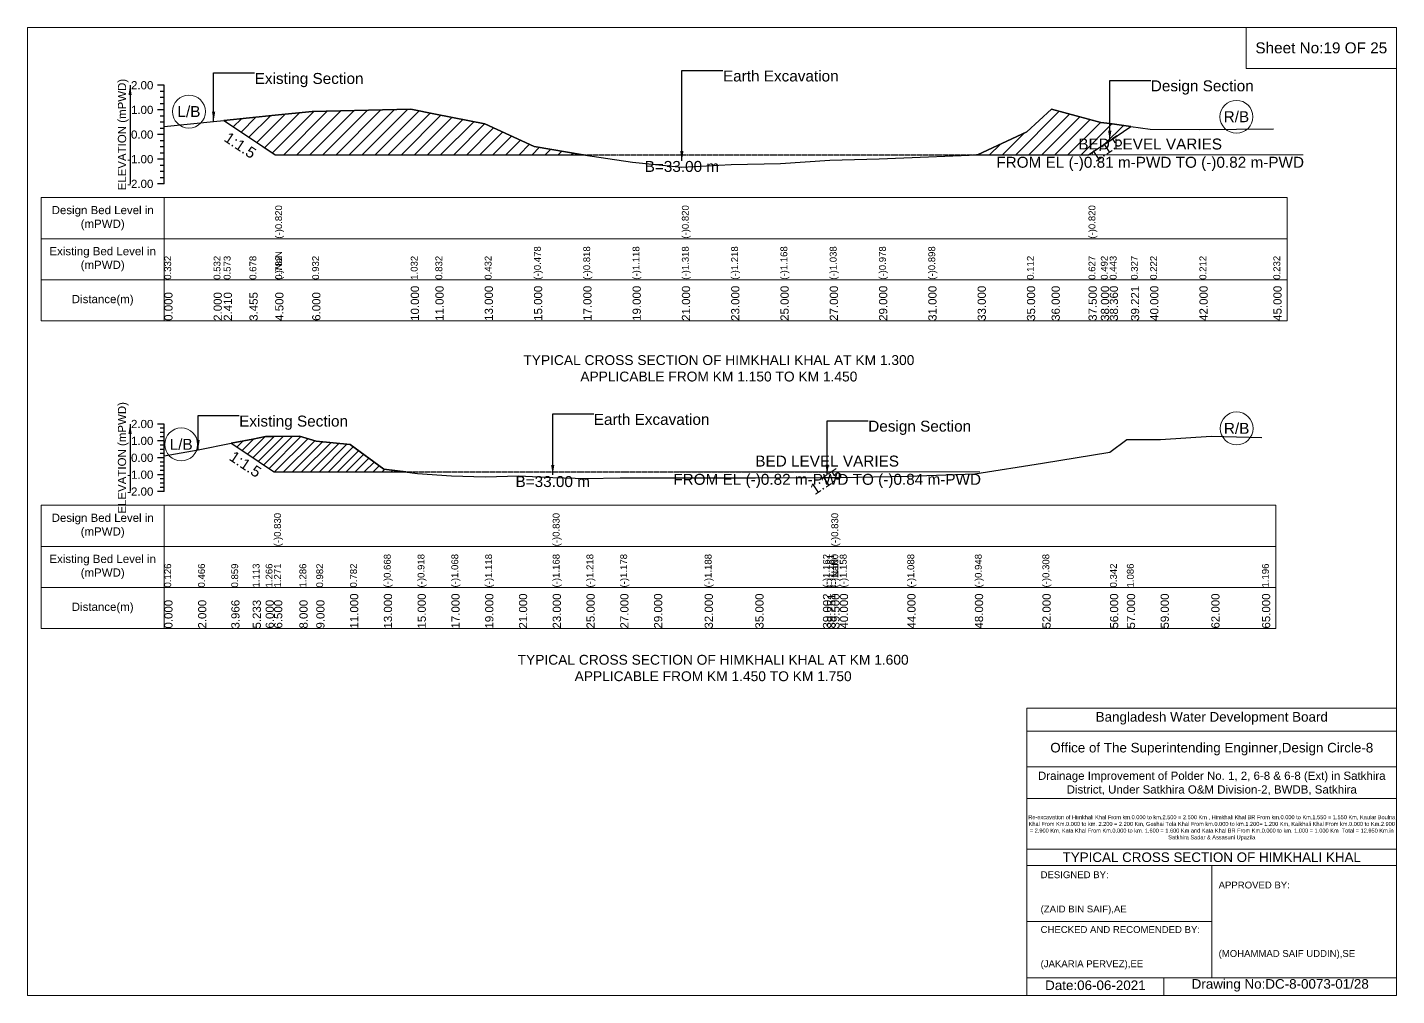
# Model space of a CAD drawing. Header units: inches. Extents: x 93000 to 346000, y -4242 to 0.
# Drawn here: x 280000 to 286000, y -4242 to 0 of the extents above; entities that cross this region are included whole.
import ezdxf

# ---------------------------------------------------------------- set-up
doc = ezdxf.new("R2010")
doc.units = ezdxf.units.IN
doc.header["$LTSCALE"] = 7
doc.header["$MEASUREMENT"] = 0
doc.linetypes.add('DASHED', pattern=[0.75, 0.5, -0.25])
for name, color, linetype, lineweight in [('Cross section Data Border', 7, 'Continuous', 9), ('Cross Section Labels', 7, 'Continuous', 9), ('Design_Bed_Level for Xsection', 7, 'DASHED', 25), ('Existing_Bed_Level for Xsection', 7, 'Continuous', 25), ('Long Section Labels', 7, 'Continuous', 9)]:
    doc.layers.add(name, color=color, linetype=linetype, lineweight=lineweight)
doc.styles.get("Standard").update_dxf_attribs({"font": 'arial.ttf'})
doc.dimstyles.get("Standard").update_dxf_attribs({"dimtxt": 0.18, "dimasz": 0.18, "dimexe": 0.18, "dimexo": 0.0625, "dimgap": 0.09, "dimtad": 0, "dimtih": 1, "dimtoh": 1, "dimdec": 4, "dimzin": 0, "dimdsep": 46, "dimtxsty": 'Standard', "dimcen": 0.09, "dimadec": 0, "dimazin": 0, "dimtfac": 1, "dimtdec": 4, "dimtofl": 0, "dimtmove": 0, "dimatfit": 3, "dimfxl": 0, "dimtolj": 1, "dimtzin": 0, "dimarcsym": 0})

msp = doc.modelspace()

# ---------------------------------------------------------------- hatches: boundary and pattern name
at = {"layer": 'Existing_Bed_Level for Xsection'}
h = msp.add_hatch(dxfattribs=at)
h.set_pattern_fill('ANSI31', color=256, scale=324, style=0)
h.paths.add_polyline_path([(280860.3, -407.8), (280973.2, -483), (281086, -558.2), (281248, -558.2), (281680, -558.2), (281788, -558.2), (282004, -558.2), (282220, -558.2), (282436, -558.2), (282437.4, -558.2), (282436, -558), (282220, -521.3), (282004, -423), (281788, -379.8), (281680, -358.2), (281248, -369), (281086, -385.2), (280973.2, -396.5)])
h = msp.add_hatch(dxfattribs=at)
h.set_pattern_fill('ANSI31', color=256, scale=324, style=0)
h.paths.add_polyline_path([(284158.6, -558.2), (284164, -558.2), (284380, -558.2), (284488, -558.2), (284650, -558.2), (284704, -522.2), (284742.9, -496.3), (284835.8, -434.3), (284742.9, -421.8), (284704, -416.5), (284650, -401.9), (284488, -358.2), (284380, -457.6), (284164, -558)])
h = msp.add_hatch(dxfattribs=at)
h.set_pattern_fill('ANSI31', color=256, scale=222, style=0)
h.paths.add_polyline_path([(280893.5, -1822.3), (280987.2, -1884.8), (281044, -1922.6), (281081, -1947.3), (281192, -1947.3), (281266, -1947.3), (281414, -1947.3), (281562, -1947.3), (281657.9, -1947.3), (281562, -1935.3), (281414, -1828), (281266, -1813.2), (281192, -1790.7), (281081, -1791.8), (281044, -1792.2), (280987.2, -1803.5)])

# ---------------------------------------------------------------- linework, layer by layer
at = {"layer": 'Cross section Data Border'}
for points in [[(280000, 0), (286000, 0), (286000, -4242), (280000, -4242)], [(285340, 0), (286000, 0), (286000, -180), (285340, -180)], [(280060, -745.7), (285520, -745.7), (285520, -1285.7), (280060, -1285.7)], [(280060, -2093.9), (285470, -2093.9), (285470, -2633.9), (280060, -2633.9)]]:
    msp.add_lwpolyline(points, close=True, dxfattribs=at)
for points in [[(280600, -745.7), (280600, -1285.7)], [(280060, -925.7), (285520, -925.7)], [(280060, -1105.7), (285520, -1105.7)], [(280600, -2093.9), (280600, -2633.9)], [(280060, -2273.9), (285470, -2273.9)], [(280060, -2453.9), (285470, -2453.9)], [(284380, -4242), (284380, -2982), (286000, -2982)], [(284380, -3084), (286000, -3084)], [(284380, -3240), (286000, -3240)], [(284380, -3378), (286000, -3378)], [(284380, -3600), (286000, -3600)], [(284380, -3672), (286000, -3672)], [(285190, -3672), (285190, -4164)], [(284380, -3918), (285190, -3918)], [(284380, -4164), (286000, -4164)], [(284980, -4164), (284980, -4242)]]:
    msp.add_lwpolyline(points, dxfattribs=at)
at = {"layer": 'Cross Section Labels'}
for points in [[(284250.2, -558.2), (285589.8, -558.2)], [(282834.8, -1947.3), (284174.3, -1947.3)]]:
    msp.add_lwpolyline(points, dxfattribs=at)
for centre in [(280708, -369), (285298, -391.7), (285299, -1757), (280674, -1827)]:
    msp.add_circle(centre, 72, dxfattribs=at)
at = {"layer": 'Design_Bed_Level for Xsection'}
for points in [[(280860.3, -407.8), (280973.2, -483), (281086, -558.2), (282868, -558.2), (284650, -558.2), (284742.9, -496.3), (284835.8, -434.3)], [(280893.5, -1822.3), (280987.2, -1884.8), (281081, -1947.3), (282302, -1947.3), (283523, -1947.3), (283504.6, -1959.6), (283486.1, -1971.9)]]:
    msp.add_lwpolyline(points, dxfattribs=at)
at = {"layer": 'Existing_Bed_Level for Xsection'}
for points in [[(280600, -253.7), (280570, -253.7)], [(280600, -280.7), (280582, -280.7)], [(280600, -685.7), (280600, -577.7), (280600, -469.7), (280600, -361.7), (280600, -253.7)], [(280600, -307.7), (280582, -307.7)], [(280600, -334.7), (280582, -334.7)], [(280600, -433.8), (280816, -412.2), (280860.3, -407.8), (280973.2, -396.5), (281086, -385.2), (281086, -385.2), (281248, -369), (281680, -358.2), (281788, -379.8), (282004, -423), (282220, -521.3), (282436, -558), (282652, -590.4), (282868, -612), (282868, -612), (283084, -601.2), (283300, -595.8), (283516, -581.8), (283732, -575.3), (283948, -566.6), (284164, -558), (284380, -457.6), (284488, -358.2), (284650, -401.9), (284650, -401.9), (284704, -416.5), (284742.9, -421.8), (284835.8, -434.3), (284920, -445.7), (285136, -446.8), (285460, -444.6)], [(280600, -361.7), (280570, -361.7)], [(280600, -388.7), (280582, -388.7)], [(280600, -415.7), (280582, -415.7)], [(280600, -469.7), (280570, -469.7)], [(280600, -442.7), (280582, -442.7)], [(280600, -496.7), (280582, -496.7)], [(280600, -523.7), (280582, -523.7)], [(280600, -577.7), (280570, -577.7)], [(280600, -550.7), (280582, -550.7)], [(280600, -604.7), (280582, -604.7)], [(280600, -631.7), (280582, -631.7)], [(280600, -658.7), (280582, -658.7)], [(280600, -685.7), (280570, -685.7)], [(280600, -1737.9), (280570, -1737.9)], [(280600, -2033.9), (280600, -1959.9), (280600, -1885.9), (280600, -1811.9), (280600, -1737.9)], [(280600, -1756.4), (280582, -1756.4)], [(280600, -1774.9), (280582, -1774.9)], [(280600, -1793.4), (280582, -1793.4)], [(280600, -1876.5), (280748, -1851.4), (280893.5, -1822.3), (280987.2, -1803.5), (281044, -1792.2), (281081, -1791.8), (281081, -1791.8), (281192, -1790.7), (281266, -1813.2), (281414, -1828), (281562, -1935.3), (281710, -1953.8), (281858, -1964.9), (282006, -1968.6), (282154, -1964.9), (282302, -1972.3), (282302, -1972.3), (282450, -1976), (282598, -1973), (282746, -1973), (282968, -1973.8), (283190, -1973), (283486.1, -1971.9), (283504.6, -1971.8), (283523, -1971.7), (283523, -1971.7), (283560, -1971.6), (283856, -1966.4), (284152, -1956), (284448, -1908.7), (284744, -1860.6), (284818, -1805.5), (284966, -1805.5), (285188, -1790.7), (285410, -1797.4)], [(280600, -1811.9), (280570, -1811.9)], [(280600, -1830.4), (280582, -1830.4)], [(280600, -1848.9), (280582, -1848.9)], [(280600, -1885.9), (280570, -1885.9)], [(280600, -1867.4), (280582, -1867.4)], [(280600, -1904.4), (280582, -1904.4)], [(280600, -1959.9), (280570, -1959.9)], [(280600, -1922.9), (280582, -1922.9)], [(280600, -1941.4), (280582, -1941.4)], [(280600, -1978.4), (280582, -1978.4)], [(280600, -2033.9), (280570, -2033.9)], [(280600, -1996.9), (280582, -1996.9)], [(280600, -2015.4), (280582, -2015.4)]]:
    msp.add_lwpolyline(points, dxfattribs=at)
for points in [[(280860.3, -407.8), (280973.2, -483), (281086, -558.2), (281086, -558.2), (281248, -558.2), (281680, -558.2), (281788, -558.2), (282004, -558.2), (282220, -558.2), (282436, -558.2), (282437.4, -558.2), (282436, -558), (282220, -521.3), (282004, -423), (281788, -379.8), (281680, -358.2), (281248, -369), (281086, -385.2), (281086, -385.2), (280973.2, -396.5)], [(284158.6, -558.2), (284164, -558.2), (284380, -558.2), (284488, -558.2), (284650, -558.2), (284650, -558.2), (284704, -522.2), (284742.9, -496.3), (284835.8, -434.3), (284835.8, -434.3), (284835.8, -434.3), (284742.9, -421.8), (284704, -416.5), (284650, -401.9), (284650, -401.9), (284488, -358.2), (284380, -457.6), (284164, -558)], [(280893.5, -1822.3), (280893.5, -1822.3), (280987.2, -1884.8), (281044, -1922.6), (281081, -1947.3), (281081, -1947.3), (281192, -1947.3), (281266, -1947.3), (281414, -1947.3), (281562, -1947.3), (281657.9, -1947.3), (281562, -1935.3), (281414, -1828), (281266, -1813.2), (281192, -1790.7), (281081, -1791.8), (281081, -1791.8), (281044, -1792.2), (280987.2, -1803.5), (280893.5, -1822.3)]]:
    msp.add_lwpolyline(points, close=True, dxfattribs=at)

# ---------------------------------------------------------------- texts
at = {"layer": 'Cross section Data Border', "attachment_point": 5}
for s, insert, char_height in [('Sheet No:19 OF 25', (285670, -90), 48), ('Bangladesh Water Development Board', (285190, -3027), 42), ('Office of The Superintending Enginner,Design Circle-8', (285190, -3162), 42)]:
    msp.add_mtext(s, dxfattribs=dict(at, insert=insert, char_height=char_height))
at = {"layer": 'Cross section Data Border'}
for s, insert, char_height, width, attachment_point in [('Design Bed Level in (mPWD)', (280330, -835.7), 36, 480, 5), ('Existing Bed Level in (mPWD)', (280330, -1015.7), 36, 480, 5), ('Distance(m)', (280330, -1195.7), 36, 480, 5), ('Design Bed Level in (mPWD)', (280330, -2183.9), 36, 480, 5), ('Existing Bed Level in (mPWD)', (280330, -2363.9), 36, 480, 5), ('Distance(m)', (280330, -2543.9), 36, 480, 5), ('Drainage Improvement of Polder No. 1, 2, 6-8 & 6-8 (Ext) in Satkhira District, Under Satkhira O&M Division-2, BWDB, Satkhira', (285190, -3312), 36, 1680, 5), ('Re-excavation of Himkhali Khal From km.0.000 to km.2.500 = 2.500 Km , Himkhali Khal BR From km.0.000 to Km.1.550 = 1.550 Km, Kaular Boulna Khal From Km.0.000 to km. 2.200 = 2.200 Km, Goshai Tola Khal From km.0.000 to km.1.200= 1.200 Km, Kaikhali Khal From km.0.000 to Km.2.900 = 2.900 Km, Kata Khal From Km.0.000 to km. 1.600 = 1.600 Km and Kata Khal BR From Km.0.000 to km. 1.000 = 1.000 Km  Total = 12.950 Km.in Satkhira Sadar & Assasuni Upazila', (285190, -3507), 17.611, 1620, 5), ('TYPICAL CROSS SECTION OF HIMKHALI KHAL', (285190, -3636), 42, 1680, 5), ('DESIGNED BY:\\P\\P\\P(ZAID BIN SAIF),AE', (284440, -3792), 30, 840, 4), ('APPROVED BY:\\P\\P\\P\\P\\P\\P(MOHAMMAD SAIF UDDIN),SE', (285220, -3912), 30, 840, 4), ('CHECKED AND RECOMENDED BY:\\P\\P\\P(JAKARIA PERVEZ),EE', (284440, -4032), 30, 840, 4), ('Date:06-06-2021', (284680, -4197), 42, 840, 5), ('Drawing No:DC-8-0073-01/28', (285490, -4197), 42, 1320, 5)]:
    msp.add_mtext(s, dxfattribs=dict(at, insert=insert, char_height=char_height, width=width, attachment_point=attachment_point))
at = {"layer": 'Cross Section Labels'}
for s, insert, char_height, attachment_point in [('Existing Section', (280996, -199.7), 48, 1), ('Earth Excavation', (283048, -188.9), 48, 1), ('Design Section', (284922.9, -232.1), 48, 1), ('L/B', (280708, -369), 48, 5), ('R/B', (285298, -391.7), 48, 5), ('BED LEVEL VARIES \\PFROM EL (-)0.81 m-PWD TO (-)0.82 m-PWD', (284920, -558.2), 48, 5), ('B=33.00 m', (282868, -585.2), 48, 2), ('TYPICAL CROSS SECTION OF HIMKHALI KHAL AT KM 1.300\\PAPPLICABLE FROM KM 1.150 TO KM 1.450', (283030, -1494), 43.2, 5), ('Existing Section', (280928, -1700.9), 48, 1), ('Earth Excavation', (282482, -1693.5), 48, 1), ('Design Section', (283684.6, -1723.1), 48, 1), ('R/B', (285299, -1757), 48, 5), ('L/B', (280674, -1827), 48, 5), ('BED LEVEL VARIES \\PFROM EL (-)0.82 m-PWD TO (-)0.84 m-PWD', (283504.6, -1947.3), 48, 5), ('B=33.00 m', (282302, -1965.8), 48, 2), ('TYPICAL CROSS SECTION OF HIMKHALI KHAL AT KM 1.600\\PAPPLICABLE FROM KM 1.450 TO KM 1.750', (283005, -2807), 43.2, 5)]:
    msp.add_mtext(s, dxfattribs=dict(at, insert=insert, char_height=char_height, attachment_point=attachment_point))
at = {"layer": 'Cross Section Labels', "char_height": 48, "attachment_point": 2}
for insert, rotation in [((280946.2, -496.5), 326.30993), ((284715.9, -509.8), 33.69007), ((280968.7, -1894), 326.30993), ((283486.1, -1968.8), 33.69007)]:
    msp.add_mtext('1:1.5', dxfattribs=dict(at, insert=insert, rotation=rotation))
at = {"layer": 'Existing_Bed_Level for Xsection', "char_height": 36, "attachment_point": 5, "rotation": 90}
for insert in [(280420, -469.7), (280420, -1885.9)]:
    msp.add_mtext('ELEVATION (mPWD)', dxfattribs=dict(at, insert=insert))
at = {"layer": 'Existing_Bed_Level for Xsection', "char_height": 36, "attachment_point": 6}
for s, insert in [('2.00', (280552, -253.7)), ('1.00', (280552, -361.7)), ('0.00', (280552, -469.7)), ('-1.00', (280552, -577.7)), ('-2.00', (280552, -685.7)), ('2.00', (280552, -1737.9)), ('1.00', (280552, -1811.9)), ('0.00', (280552, -1885.9)), ('-1.00', (280552, -1959.9)), ('-2.00', (280552, -2033.9))]:
    msp.add_mtext(s, dxfattribs=dict(at, insert=insert))
at = {"layer": 'Long Section Labels', "attachment_point": 1, "rotation": 90}
for s, insert, char_height in [('(-)0.820', (281086, -925.7), 30), ('(-)0.820', (282868, -925.7), 30), ('(-)0.820', (284650, -925.7), 30), ('0.332', (280600, -1105.7), 30), ('0.532', (280816, -1105.7), 30), ('0.573', (280860.3, -1105.7), 30), ('0.678', (280973.2, -1105.7), 30), ('(-)NaN', (281086, -1105.7), 30), ('(-)NaN', (281086, -1105.7), 30), ('0.782', (281086, -1105.7), 30), ('0.782', (281086, -1105.7), 30), ('0.932', (281248, -1105.7), 30), ('1.032', (281680, -1105.7), 30), ('1.032', (281680, -1105.7), 30), ('0.832', (281788, -1105.7), 30), ('0.432', (282004, -1105.7), 30), ('(-)0.478', (282220, -1105.7), 30), ('(-)0.818', (282436, -1105.7), 30), ('(-)0.818', (282436, -1105.7), 30), ('(-)1.118', (282652, -1105.7), 30), ('(-)1.318', (282868, -1105.7), 30), ('(-)1.318', (282868, -1105.7), 30), ('(-)1.318', (282868, -1105.7), 30), ('(-)1.218', (283084, -1105.7), 30), ('(-)1.168', (283300, -1105.7), 30), ('(-)1.038', (283516, -1105.7), 30), ('(-)0.978', (283732, -1105.7), 30), ('(-)0.898', (283948, -1105.7), 30), ('0.112', (284380, -1105.7), 30), ('0.627', (284650, -1105.7), 30), ('0.627', (284650, -1105.7), 30), ('0.492', (284704, -1105.7), 30), ('0.443', (284742.9, -1105.7), 30), ('0.327', (284835.8, -1105.7), 30), ('0.222', (284920, -1105.7), 30), ('0.212', (285136, -1105.7), 30), ('0.232', (285460, -1105.7), 30), ('10.000', (281680, -1285.7), 36), ('11.000', (281788, -1285.7), 36), ('13.000', (282004, -1285.7), 36), ('15.000', (282220, -1285.7), 36), ('17.000', (282436, -1285.7), 36), ('19.000', (282652, -1285.7), 36), ('21.000', (282868, -1285.7), 36), ('21.000', (282868, -1285.7), 36), ('21.000', (282868, -1285.7), 36), ('23.000', (283084, -1285.7), 36), ('25.000', (283300, -1285.7), 36), ('27.000', (283516, -1285.7), 36), ('29.000', (283732, -1285.7), 36), ('31.000', (283948, -1285.7), 36), ('33.000', (284164, -1285.7), 36), ('35.000', (284380, -1285.7), 36), ('36.000', (284488, -1285.7), 36), ('37.500', (284650, -1285.7), 36), ('37.500', (284650, -1285.7), 36), ('37.500', (284650, -1285.7), 36), ('38.000', (284704, -1285.7), 36), ('38.360', (284742.9, -1285.7), 36), ('39.221', (284835.8, -1285.7), 36), ('40.000', (284920, -1285.7), 36), ('42.000', (285136, -1285.7), 36), ('45.000', (285460, -1285.7), 36), ('0.000', (280600, -1285.7), 36), ('2.000', (280816, -1285.7), 36), ('2.410', (280860.3, -1285.7), 36), ('3.455', (280973.2, -1285.7), 36), ('4.500', (281086, -1285.7), 36), ('4.500', (281086, -1285.7), 36), ('4.500', (281086, -1285.7), 36), ('6.000', (281248, -1285.7), 36), ('(-)0.830', (281081, -2273.9), 30), ('(-)0.830', (282302, -2273.9), 30), ('(-)0.830', (283523, -2273.9), 30), ('(-)0.668', (281562, -2453.9), 30), ('(-)0.918', (281710, -2453.9), 30), ('(-)1.068', (281858, -2453.9), 30), ('(-)1.068', (281858, -2453.9), 30), ('(-)1.118', (282006, -2453.9), 30), ('(-)1.168', (282302, -2453.9), 30), ('(-)1.168', (282302, -2453.9), 30), ('(-)1.168', (282302, -2453.9), 30), ('(-)1.218', (282450, -2453.9), 30), ('(-)1.178', (282598, -2453.9), 30), ('(-)1.178', (282598, -2453.9), 30), ('(-)1.178', (282598, -2453.9), 30), ('(-)1.188', (282968, -2453.9), 30), ('(-)1.162', (283486.1, -2453.9), 30), ('(-)1.161', (283504.6, -2453.9), 30), ('(-)1.160', (283523, -2453.9), 30), ('(-)1.160', (283523, -2453.9), 30), ('(-)NaN', (283523, -2453.9), 30), ('(-)1.158', (283560, -2453.9), 30), ('(-)1.088', (283856, -2453.9), 30), ('(-)0.948', (284152, -2453.9), 30), ('(-)0.308', (284448, -2453.9), 30), ('0.126', (280600, -2453.9), 30), ('0.466', (280748, -2453.9), 30), ('0.859', (280893.5, -2453.9), 30), ('1.113', (280987.2, -2453.9), 30), ('1.266', (281044, -2453.9), 30), ('1.271', (281081, -2453.9), 30), ('1.271', (281081, -2453.9), 30), ('1.271', (281081, -2453.9), 30), ('1.286', (281192, -2453.9), 30), ('1.286', (281192, -2453.9), 30), ('0.982', (281266, -2453.9), 30), ('0.782', (281414, -2453.9), 30), ('0.342', (284744, -2453.9), 30), ('1.086', (284818, -2453.9), 30), ('1.086', (284818, -2453.9), 30), ('1.196', (285410, -2453.9), 30), ('0.000', (280600, -2633.9), 36), ('2.000', (280748, -2633.9), 36), ('3.966', (280893.5, -2633.9), 36), ('5.233', (280987.2, -2633.9), 36), ('6.000', (281044, -2633.9), 36), ('6.500', (281081, -2633.9), 36), ('6.500', (281081, -2633.9), 36), ('6.500', (281081, -2633.9), 36), ('8.000', (281192, -2633.9), 36), ('9.000', (281266, -2633.9), 36), ('11.000', (281414, -2633.9), 36), ('13.000', (281562, -2633.9), 36), ('15.000', (281710, -2633.9), 36), ('17.000', (281858, -2633.9), 36), ('19.000', (282006, -2633.9), 36), ('21.000', (282154, -2633.9), 36), ('23.000', (282302, -2633.9), 36), ('23.000', (282302, -2633.9), 36), ('23.000', (282302, -2633.9), 36), ('25.000', (282450, -2633.9), 36), ('27.000', (282598, -2633.9), 36), ('29.000', (282746, -2633.9), 36), ('32.000', (282968, -2633.9), 36), ('35.000', (283190, -2633.9), 36), ('39.002', (283486.1, -2633.9), 36), ('39.251', (283504.6, -2633.9), 36), ('39.500', (283523, -2633.9), 36), ('39.500', (283523, -2633.9), 36), ('39.500', (283523, -2633.9), 36), ('40.000', (283560, -2633.9), 36), ('44.000', (283856, -2633.9), 36), ('48.000', (284152, -2633.9), 36), ('52.000', (284448, -2633.9), 36), ('56.000', (284744, -2633.9), 36), ('57.000', (284818, -2633.9), 36), ('59.000', (284966, -2633.9), 36), ('62.000', (285188, -2633.9), 36), ('65.000', (285410, -2633.9), 36)]:
    msp.add_mtext(s, dxfattribs=dict(at, insert=insert, char_height=char_height))

# ---------------------------------------------------------------- leaders
at = {"layer": 'Cross Section Labels', "annotation_type": 0, "has_hookline": 1, "hookline_direction": 0}
for points, text_width in [([(280816, -412.2), (280816, -199.7), (280995.9, -199.7)], 467.2), ([(282868, -585.1), (282868, -188.9), (283047.9, -188.9)], 497), ([(284742.9, -496.3), (284742.9, -232.1), (284922.8, -232.1)], 441.2), ([(280748, -1851.4), (280748, -1700.9), (280927.9, -1700.9)], 467.2), ([(282302, -1959.8), (282302, -1693.5), (282481.9, -1693.5)], 497), ([(283504.6, -1959.6), (283504.6, -1723.1), (283684.5, -1723.1)], 441.2)]:
    msp.add_leader(points, dimstyle='Standard', override={"dimasz": 43.2}, dxfattribs=dict(at, text_width=text_width))
at = {"layer": 'Existing_Bed_Level for Xsection'}
for points in [[(280450, -253.7), (280450, -685.7)], [(280450, -1737.9), (280450, -2033.9)]]:
    msp.add_leader(points, dimstyle='Standard', override={"dimasz": 43.2}, dxfattribs=at)

doc.saveas('drawing.dxf')
